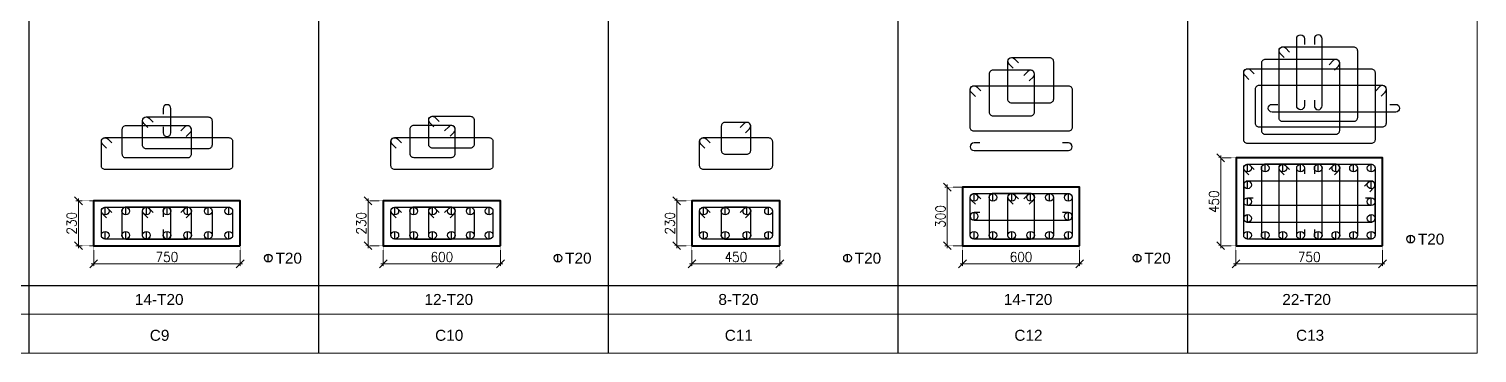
# Model space of a CAD drawing. Header units: millimetres. Extents: x 149548 to 2112824, y -1657616 to -1354760.
# Drawn here: x 2049305 to 2078970, y -1604346 to -1597710 of the extents above; entities that cross this region are included whole.
import ezdxf
from ezdxf.enums import TextEntityAlignment as Align

# ---------------------------------------------------------------- set-up
doc = ezdxf.new("R2010")
doc.units = ezdxf.units.MM
doc.header["$MEASUREMENT"] = 0
doc.header["$PDMODE"] = 98
doc.linetypes.add('DOT', pattern=[0.25, 0, -0.25])
for name, color, linetype in [('Columns', 90, 'Continuous'), ('s_hatch_25', 13, 'Continuous'), ('s_hatch_50', 43, 'Continuous'), ('s_rebar_link', 225, 'Continuous'), ('s_rebar_linkexp', 155, 'Continuous'), ('TEXT', 43, 'Continuous')]:
    doc.layers.add(name, color=color, linetype=linetype)
doc.layers.add('s-dm', color=171, linetype='Continuous', lineweight=15)
doc.layers.add('s_text', color=20, linetype='Continuous', lineweight=9)
doc.styles.add('ARIAL', font='arial.ttf')
doc.styles.add('RS', font='romans.shx', dxfattribs={"width": 0.9})
doc.dimstyles.new('Maheboob', dxfattribs={"dimtxt": 100, "dimasz": 100, "dimexe": 0, "dimexo": 0, "dimgap": 50, "dimtad": 1, "dimdec": 0, "dimdsep": 46, "dimtxsty": 'RS', "dimblk": 'ME', "dimcen": 225, "dimdle": 25, "dimclrd": 256, "dimclre": 256, "dimclrt": 7, "dimadec": 1, "dimazin": 1, "dimtfac": 1, "dimtdec": 0, "dimtmove": 0, "dimatfit": 0, "dimldrblk": 'ME', "dimfxl": 1, "dimlwd": -1, "dimlwe": -1, "dimarcsym": 0})

# ---------------------------------------------------------------- blocks, each defined once
blk = doc.blocks.new('_Oblique')
at = {"color": 0, "linetype": 'ByBlock', "lineweight": -2}
blk.add_line((-0.5, -0.5), (0.5, 0.5), dxfattribs=at)
blk = doc.blocks.new('*D1181')
at = {"layer": 'Defpoints', "color": 0}
for p in [(2050319, -1601228), (2050631, -1601228), (2050631, -1602148)]:
    blk.add_point(p, dxfattribs=at)
at = {"layer": 's-dm', "linetype": 'DOT'}
for p, q in [((2050631, -1601228), (2050269, -1601228)), ((2050631, -1602148), (2050269, -1602148))]:
    blk.add_line(p, q, dxfattribs=at)
at = {"layer": 's-dm'}
blk.add_line((2050319, -1602198), (2050319, -1601178), dxfattribs=at)
at = {"layer": 's-dm', "xscale": 160, "yscale": 160, "zscale": 160}
for p, rotation in [((2050319, -1601228), 90), ((2050319, -1602148), 270)]:
    blk.add_blockref('_Oblique', p, dxfattribs=dict(at, rotation=rotation))
at = {"layer": 's-dm', "color": 7, "insert": (2050179, -1601688), "char_height": 200, "attachment_point": 5, "rotation": 90, "style": 'RS'}
blk.add_mtext('230', dxfattribs=at)
blk = doc.blocks.new('ME')
at = {"layer": 's-dm', "color": 2, "ltscale": 50}
for p, q in [((0, -1.04), (0, 1.04)), ((-1.04, 0), (1.04, 0))]:
    blk.add_line(p, q, dxfattribs=at)
blk.add_lwpolyline([(0.74, 0.74), (-0.74, -0.74)], dxfattribs=at)
blk = doc.blocks.new('*D1182')
at = {"layer": 'Defpoints', "color": 0}
for p in [(2050631, -1602148), (2053631, -1602148), (2050631, -1602518)]:
    blk.add_point(p, dxfattribs=at)
at = {"layer": 's-dm', "linetype": 'DOT'}
for p, q in [((2050631, -1602148), (2050631, -1602568)), ((2053631, -1602148), (2053631, -1602568))]:
    blk.add_line(p, q, dxfattribs=at)
at = {"layer": 's-dm'}
blk.add_line((2053681, -1602518), (2050581, -1602518), dxfattribs=at)
at = {"layer": 's-dm', "xscale": 160, "yscale": 160, "zscale": 160, "rotation": 180}
blk.add_blockref('_Oblique', (2050631, -1602518), dxfattribs=at)
at = {"layer": 's-dm', "xscale": 160, "yscale": 160, "zscale": 160}
blk.add_blockref('_Oblique', (2053631, -1602518), dxfattribs=at)
at = {"layer": 's-dm', "color": 7, "insert": (2052131, -1602378), "char_height": 200, "attachment_point": 5, "style": 'RS'}
blk.add_mtext('750', dxfattribs=at)
blk = doc.blocks.new('*D1183')
at = {"layer": 'Defpoints', "color": 0}
for p in [(2056252, -1601228), (2056564, -1601228), (2056564, -1602148)]:
    blk.add_point(p, dxfattribs=at)
at = {"layer": 's-dm', "linetype": 'DOT'}
for p, q in [((2056564, -1601228), (2056202, -1601228)), ((2056564, -1602148), (2056202, -1602148))]:
    blk.add_line(p, q, dxfattribs=at)
at = {"layer": 's-dm'}
blk.add_line((2056252, -1602198), (2056252, -1601178), dxfattribs=at)
at = {"layer": 's-dm', "xscale": 160, "yscale": 160, "zscale": 160}
for p, rotation in [((2056252, -1601228), 90), ((2056252, -1602148), 270)]:
    blk.add_blockref('_Oblique', p, dxfattribs=dict(at, rotation=rotation))
at = {"layer": 's-dm', "color": 7, "insert": (2056112, -1601688), "char_height": 200, "attachment_point": 5, "rotation": 90, "style": 'RS'}
blk.add_mtext('230', dxfattribs=at)
blk = doc.blocks.new('*D1184')
at = {"layer": 'Defpoints', "color": 0}
for p in [(2056564, -1602148), (2058964, -1602148), (2056564, -1602518)]:
    blk.add_point(p, dxfattribs=at)
at = {"layer": 's-dm', "linetype": 'DOT'}
for p, q in [((2056564, -1602148), (2056564, -1602568)), ((2058964, -1602148), (2058964, -1602568))]:
    blk.add_line(p, q, dxfattribs=at)
at = {"layer": 's-dm'}
blk.add_line((2059014, -1602518), (2056514, -1602518), dxfattribs=at)
at = {"layer": 's-dm', "xscale": 160, "yscale": 160, "zscale": 160, "rotation": 180}
blk.add_blockref('_Oblique', (2056564, -1602518), dxfattribs=at)
at = {"layer": 's-dm', "xscale": 160, "yscale": 160, "zscale": 160}
blk.add_blockref('_Oblique', (2058964, -1602518), dxfattribs=at)
at = {"layer": 's-dm', "color": 7, "insert": (2057764, -1602378), "char_height": 200, "attachment_point": 5, "style": 'RS'}
blk.add_mtext('600', dxfattribs=at)
blk = doc.blocks.new('*D1185')
at = {"layer": 'Defpoints', "color": 0}
for p in [(2062575, -1601228), (2062887, -1601228), (2062887, -1602148)]:
    blk.add_point(p, dxfattribs=at)
at = {"layer": 's-dm', "linetype": 'DOT'}
for p, q in [((2062887, -1601228), (2062525, -1601228)), ((2062887, -1602148), (2062525, -1602148))]:
    blk.add_line(p, q, dxfattribs=at)
at = {"layer": 's-dm'}
blk.add_line((2062575, -1602198), (2062575, -1601178), dxfattribs=at)
at = {"layer": 's-dm', "xscale": 160, "yscale": 160, "zscale": 160}
for p, rotation in [((2062575, -1601228), 90), ((2062575, -1602148), 270)]:
    blk.add_blockref('_Oblique', p, dxfattribs=dict(at, rotation=rotation))
at = {"layer": 's-dm', "color": 7, "insert": (2062435, -1601688), "char_height": 200, "attachment_point": 5, "rotation": 90, "style": 'RS'}
blk.add_mtext('230', dxfattribs=at)
blk = doc.blocks.new('*D1186')
at = {"layer": 'Defpoints', "color": 0}
for p in [(2062887, -1602148), (2064687, -1602148), (2062887, -1602518)]:
    blk.add_point(p, dxfattribs=at)
at = {"layer": 's-dm', "linetype": 'DOT'}
for p, q in [((2062887, -1602148), (2062887, -1602568)), ((2064687, -1602148), (2064687, -1602568))]:
    blk.add_line(p, q, dxfattribs=at)
at = {"layer": 's-dm'}
blk.add_line((2064737, -1602518), (2062837, -1602518), dxfattribs=at)
at = {"layer": 's-dm', "xscale": 160, "yscale": 160, "zscale": 160, "rotation": 180}
blk.add_blockref('_Oblique', (2062887, -1602518), dxfattribs=at)
at = {"layer": 's-dm', "xscale": 160, "yscale": 160, "zscale": 160}
blk.add_blockref('_Oblique', (2064687, -1602518), dxfattribs=at)
at = {"layer": 's-dm', "color": 7, "insert": (2063787, -1602378), "char_height": 200, "attachment_point": 5, "style": 'RS'}
blk.add_mtext('450', dxfattribs=at)
blk = doc.blocks.new('*D1187')
at = {"layer": 'Defpoints', "color": 0}
for p in [(2068118, -1600948), (2068429, -1600948), (2068429, -1602148)]:
    blk.add_point(p, dxfattribs=at)
at = {"layer": 's-dm', "linetype": 'DOT'}
for p, q in [((2068429, -1600948), (2068068, -1600948)), ((2068429, -1602148), (2068068, -1602148))]:
    blk.add_line(p, q, dxfattribs=at)
at = {"layer": 's-dm'}
blk.add_line((2068118, -1602198), (2068118, -1600898), dxfattribs=at)
at = {"layer": 's-dm', "xscale": 160, "yscale": 160, "zscale": 160}
for p, rotation in [((2068118, -1600948), 90), ((2068118, -1602148), 270)]:
    blk.add_blockref('_Oblique', p, dxfattribs=dict(at, rotation=rotation))
at = {"layer": 's-dm', "color": 7, "insert": (2067978, -1601548), "char_height": 200, "attachment_point": 5, "rotation": 90, "style": 'RS'}
blk.add_mtext('300', dxfattribs=at)
blk = doc.blocks.new('*D1188')
at = {"layer": 'Defpoints', "color": 0}
for p in [(2068429, -1602148), (2070829, -1602148), (2068429, -1602518)]:
    blk.add_point(p, dxfattribs=at)
at = {"layer": 's-dm', "linetype": 'DOT'}
for p, q in [((2068429, -1602148), (2068429, -1602568)), ((2070829, -1602148), (2070829, -1602568))]:
    blk.add_line(p, q, dxfattribs=at)
at = {"layer": 's-dm'}
blk.add_line((2070879, -1602518), (2068379, -1602518), dxfattribs=at)
at = {"layer": 's-dm', "xscale": 160, "yscale": 160, "zscale": 160, "rotation": 180}
blk.add_blockref('_Oblique', (2068429, -1602518), dxfattribs=at)
at = {"layer": 's-dm', "xscale": 160, "yscale": 160, "zscale": 160}
blk.add_blockref('_Oblique', (2070829, -1602518), dxfattribs=at)
at = {"layer": 's-dm', "color": 7, "insert": (2069629, -1602378), "char_height": 200, "attachment_point": 5, "style": 'RS'}
blk.add_mtext('600', dxfattribs=at)
blk = doc.blocks.new('*D1193')
at = {"layer": 'Defpoints', "color": 0}
for p in [(2073720, -1600348), (2074032, -1600348), (2074032, -1602148)]:
    blk.add_point(p, dxfattribs=at)
at = {"layer": 's-dm', "linetype": 'DOT'}
for p, q in [((2074032, -1600348), (2073670, -1600348)), ((2074032, -1602148), (2073670, -1602148))]:
    blk.add_line(p, q, dxfattribs=at)
at = {"layer": 's-dm'}
blk.add_line((2073720, -1602198), (2073720, -1600298), dxfattribs=at)
at = {"layer": 's-dm', "xscale": 160, "yscale": 160, "zscale": 160}
for p, rotation in [((2073720, -1600348), 90), ((2073720, -1602148), 270)]:
    blk.add_blockref('_Oblique', p, dxfattribs=dict(at, rotation=rotation))
at = {"layer": 's-dm', "color": 7, "insert": (2073580, -1601248), "char_height": 200, "attachment_point": 5, "rotation": 90, "style": 'RS'}
blk.add_mtext('450', dxfattribs=at)
blk = doc.blocks.new('*D1194')
at = {"layer": 'Defpoints', "color": 0}
for p in [(2074032, -1602148), (2077032, -1602148), (2074032, -1602518)]:
    blk.add_point(p, dxfattribs=at)
at = {"layer": 's-dm', "linetype": 'DOT'}
for p, q in [((2074032, -1602148), (2074032, -1602568)), ((2077032, -1602148), (2077032, -1602568))]:
    blk.add_line(p, q, dxfattribs=at)
at = {"layer": 's-dm'}
blk.add_line((2077082, -1602518), (2073982, -1602518), dxfattribs=at)
at = {"layer": 's-dm', "xscale": 160, "yscale": 160, "zscale": 160, "rotation": 180}
blk.add_blockref('_Oblique', (2074032, -1602518), dxfattribs=at)
at = {"layer": 's-dm', "xscale": 160, "yscale": 160, "zscale": 160}
blk.add_blockref('_Oblique', (2077032, -1602518), dxfattribs=at)
at = {"layer": 's-dm', "color": 7, "insert": (2075532, -1602378), "char_height": 200, "attachment_point": 5, "style": 'RS'}
blk.add_mtext('750', dxfattribs=at)

msp = doc.modelspace()

# ---------------------------------------------------------------- linework, layer by layer
at = {"layer": 'Columns', "lineweight": 40}
for points in [[(2077032.4, -1602148), (2077032.4, -1600348), (2074032.4, -1600348), (2074032.4, -1602148)], [(2070829.5, -1602148), (2070829.5, -1600948), (2068429.5, -1600948), (2068429.5, -1602148)], [(2053630.7, -1602148), (2053630.7, -1601228), (2050630.7, -1601228), (2050630.7, -1602148)], [(2058963.6, -1602148), (2058963.6, -1601228), (2056563.6, -1601228), (2056563.6, -1602148)], [(2064687, -1602148), (2064687, -1601228), (2062887, -1601228), (2062887, -1602148)]]:
    msp.add_lwpolyline(points, close=True, dxfattribs=at)
at = {"layer": 's_hatch_25'}
for p, q in [((2049305.4, -1581071.8), (2049305.4, -1604345.9)), ((2055238.3, -1581071.8), (2055238.4, -1604345.9)), ((2061171.3, -1581071.8), (2061171.3, -1604345.9)), ((2067104.2, -1581071.8), (2067104.2, -1604345.9)), ((2073037.1, -1581071.8), (2073037.1, -1604345.9))]:
    msp.add_line(p, q, dxfattribs=at)
at = {"layer": 's_hatch_50'}
for p in [(2001228.1, -1602960.5), (2061157.2, -1602960.5)]:
    msp.add_line(p, (2078970, -1602960.4), dxfattribs=at)
at = {"layer": 's_rebar_link'}
for p, q in [((2074268.6, -1600637.3), (2074268.6, -1600479.8)), ((2074630.4, -1600637.3), (2074630.4, -1600479.8)), ((2074992.2, -1600637.3), (2074992.2, -1600479.8)), ((2075354, -1600637.3), (2075354, -1600479.8)), ((2075715.8, -1600637.3), (2075715.8, -1600479.8)), ((2076077.6, -1600637.3), (2076077.6, -1600479.8)), ((2076439.5, -1600637.3), (2076439.5, -1600479.8)), ((2076801.3, -1600637.3), (2076801.3, -1600479.8)), ((2074268.6, -1600981), (2074268.6, -1600823.6)), ((2076801.3, -1600981), (2076801.3, -1600823.6)), ((2068665.7, -1601237.3), (2068665.7, -1601079.8)), ((2069052.2, -1601237.3), (2069052.2, -1601079.8)), ((2069438.7, -1601237.3), (2069438.7, -1601079.8)), ((2069825.3, -1601237.3), (2069825.3, -1601079.8)), ((2070211.8, -1601237.3), (2070211.8, -1601079.8)), ((2070598.4, -1601237.3), (2070598.4, -1601079.8)), ((2074268.6, -1601324.8), (2074268.6, -1601167.3)), ((2076801.3, -1601324.8), (2076801.3, -1601167.3)), ((2050866.9, -1601517.3), (2050866.9, -1601359.8)), ((2051289, -1601517.3), (2051289, -1601359.8)), ((2051711.1, -1601517.3), (2051711.1, -1601359.8)), ((2052133.3, -1601517.3), (2052133.3, -1601359.8)), ((2052555.4, -1601517.3), (2052555.4, -1601359.8)), ((2052977.5, -1601517.3), (2052977.5, -1601359.8)), ((2053399.6, -1601517.3), (2053399.6, -1601359.8)), ((2056799.8, -1601517.3), (2056799.8, -1601359.8)), ((2057186.4, -1601517.3), (2057186.4, -1601359.8)), ((2057572.9, -1601517.3), (2057572.9, -1601359.8)), ((2057959.4, -1601517.3), (2057959.4, -1601359.8)), ((2058346, -1601517.3), (2058346, -1601359.8)), ((2058732.5, -1601517.3), (2058732.5, -1601359.8)), ((2063123.2, -1601517.3), (2063123.2, -1601359.8)), ((2063567.5, -1601517.3), (2063567.5, -1601359.8)), ((2064011.7, -1601517.3), (2064011.7, -1601359.8)), ((2064455.9, -1601517.3), (2064455.9, -1601359.8)), ((2068665.7, -1601624.8), (2068665.7, -1601467.3)), ((2070598.4, -1601624.8), (2070598.4, -1601467.3)), ((2074268.6, -1601668.5), (2074268.6, -1601511)), ((2076801.3, -1601668.5), (2076801.3, -1601511)), ((2050866.9, -1602012.2), (2050866.9, -1601854.8)), ((2051289, -1602012.2), (2051289, -1601854.8)), ((2051711.1, -1602012.2), (2051711.1, -1601854.8)), ((2052133.3, -1602012.2), (2052133.3, -1601854.8)), ((2052555.4, -1602012.2), (2052555.4, -1601854.8)), ((2052977.5, -1602012.2), (2052977.5, -1601854.8)), ((2053399.6, -1602012.2), (2053399.6, -1601854.8)), ((2056799.8, -1602012.2), (2056799.8, -1601854.8)), ((2057186.4, -1602012.2), (2057186.4, -1601854.8)), ((2057572.9, -1602012.2), (2057572.9, -1601854.8)), ((2057959.4, -1602012.2), (2057959.4, -1601854.8)), ((2058346, -1602012.2), (2058346, -1601854.8)), ((2058732.5, -1602012.2), (2058732.5, -1601854.8)), ((2063123.2, -1602012.3), (2063123.2, -1601854.8)), ((2063567.5, -1602012.3), (2063567.5, -1601854.8)), ((2064011.7, -1602012.3), (2064011.7, -1601854.8)), ((2064455.9, -1602012.3), (2064455.9, -1601854.8)), ((2068665.7, -1602012.2), (2068665.7, -1601854.8)), ((2069052.2, -1602012.2), (2069052.2, -1601854.8)), ((2069438.7, -1602012.2), (2069438.7, -1601854.8)), ((2069825.3, -1602012.2), (2069825.3, -1601854.8)), ((2070211.8, -1602012.2), (2070211.8, -1601854.8)), ((2070598.4, -1602012.2), (2070598.4, -1601854.8)), ((2074268.6, -1602012.2), (2074268.6, -1601854.8)), ((2074630.4, -1602012.2), (2074630.4, -1601854.8)), ((2074992.2, -1602012.2), (2074992.2, -1601854.8)), ((2075354, -1602012.2), (2075354, -1601854.8)), ((2075715.8, -1602012.2), (2075715.8, -1601854.8)), ((2076077.6, -1602012.2), (2076077.6, -1601854.8)), ((2076439.5, -1602012.2), (2076439.5, -1601854.8)), ((2076801.3, -1602012.2), (2076801.3, -1601854.8)), ((2077609.9, -1602092.1), (2077609.9, -1601934.6)), ((2054208.2, -1602481.6), (2054208.2, -1602324.1)), ((2060141.2, -1602481.6), (2060141.2, -1602324.1)), ((2066074.1, -1602481.6), (2066074.1, -1602324.2)), ((2072007, -1602481.6), (2072007, -1602324.2))]:
    msp.add_line(p, q, dxfattribs=at)
for points in [[(2074296.4, -1600697.7), (2074212.9, -1600614.2, -0.668178), (2074268.6, -1600479.8), (2076801.3, -1600479.8, -0.4142136), (2076880, -1600558.6), (2076880, -1601933.5, -0.4142136), (2076801.3, -1602012.2), (2074268.6, -1602012.2, -0.4142136), (2074189.8, -1601933.5), (2074189.8, -1600558.6, -0.6681793), (2074324.2, -1600502.9), (2074407.7, -1600586.4)], [(2076049.8, -1600697.7), (2076133.3, -1600614.2, 0.668178), (2076077.6, -1600479.8), (2074630.4, -1600479.8, 0.4142136), (2074551.7, -1600558.6), (2074551.7, -1601933.5, 0.4142136), (2074630.4, -1602012.2), (2076077.6, -1602012.2, 0.4142136), (2076156.4, -1601933.5), (2076156.4, -1600558.6, 0.6681793), (2076022, -1600502.9), (2075938.5, -1600586.4)], [(2075020, -1600697.7), (2074936.5, -1600614.2, -0.668178), (2074992.2, -1600479.8), (2076439.5, -1600479.8, -0.4142136), (2076518.2, -1600558.6), (2076518.2, -1601933.5, -0.4142136), (2076439.5, -1602012.2), (2074992.2, -1602012.2, -0.4142136), (2074913.5, -1601933.5), (2074913.5, -1600558.6, -0.6681793), (2075047.9, -1600502.9), (2075131.4, -1600586.4)], [(2075432.7, -1601815.4), (2075432.7, -1601933.5, -1), (2075275.3, -1601933.5), (2075275.3, -1600558.6, -1), (2075432.7, -1600558.6), (2075432.7, -1600676.7)], [(2075637.1, -1601815.4), (2075637.1, -1601933.5, 1), (2075794.6, -1601933.5), (2075794.6, -1600558.6, 1), (2075637.1, -1600558.6), (2075637.1, -1600676.7)], [(2076773.4, -1601041.5), (2076856.9, -1600958, 0.668178), (2076801.3, -1600823.6), (2074268.6, -1600823.6, 0.4142136), (2074189.8, -1600902.3), (2074189.8, -1601589.8, 0.4142136), (2074268.6, -1601668.5), (2076801.3, -1601668.5, 0.4142136), (2076880, -1601589.8), (2076880, -1600902.3, 0.6681793), (2076745.6, -1600846.6), (2076662.1, -1600930.1)], [(2068693.5, -1601297.7), (2068610, -1601214.2, -0.668178), (2068665.7, -1601079.8), (2070598.4, -1601079.8, -0.4142136), (2070677.1, -1601158.6), (2070677.1, -1601933.5, -0.4142136), (2070598.4, -1602012.2), (2068665.7, -1602012.2, -0.4142136), (2068586.9, -1601933.5), (2068586.9, -1601158.6, -0.6681793), (2068721.3, -1601102.9), (2068804.8, -1601186.4)], [(2069797.4, -1601297.7), (2069880.9, -1601214.2, 0.668178), (2069825.3, -1601079.8), (2069052.2, -1601079.8, 0.4142136), (2068973.5, -1601158.6), (2068973.5, -1601933.5, 0.4142136), (2069052.2, -1602012.2), (2069825.3, -1602012.2, 0.4142136), (2069904, -1601933.5), (2069904, -1601158.6, 0.6681793), (2069769.6, -1601102.9), (2069686.1, -1601186.4)], [(2069466.6, -1601297.7), (2069383.1, -1601214.2, -0.668178), (2069438.7, -1601079.8), (2070211.8, -1601079.8, -0.4142136), (2070290.5, -1601158.6), (2070290.5, -1601933.5, -0.4142136), (2070211.8, -1602012.2), (2069438.7, -1602012.2, -0.4142136), (2069360, -1601933.5), (2069360, -1601158.6, -0.6681793), (2069494.4, -1601102.9), (2069577.9, -1601186.4)], [(2076683.2, -1601167.3), (2076801.3, -1601167.3, -1), (2076801.3, -1601324.8), (2074268.6, -1601324.8, -1), (2074268.6, -1601167.3), (2074386.7, -1601167.3)], [(2050894.7, -1601577.7), (2050811.2, -1601494.2, -0.668178), (2050866.9, -1601359.8), (2053399.6, -1601359.8, -0.4142136), (2053478.3, -1601438.5), (2053478.3, -1601933.5, -0.4142136), (2053399.6, -1602012.2), (2050866.9, -1602012.2, -0.4142136), (2050788.2, -1601933.5), (2050788.2, -1601438.5, -0.6681793), (2050922.6, -1601382.9), (2051006.1, -1601466.4)], [(2052527.5, -1601577.7), (2052611, -1601494.2, 0.668178), (2052555.4, -1601359.8), (2051289, -1601359.8, 0.4142136), (2051210.3, -1601438.5), (2051210.3, -1601933.5, 0.4142136), (2051289, -1602012.2), (2052555.4, -1602012.2, 0.4142136), (2052634.1, -1601933.5), (2052634.1, -1601438.5, 0.6681793), (2052499.7, -1601382.9), (2052416.2, -1601466.4)], [(2051739, -1601577.7), (2051655.5, -1601494.2, -0.668178), (2051711.1, -1601359.8), (2052977.5, -1601359.8, -0.4142136), (2053056.2, -1601438.5), (2053056.2, -1601933.5, -0.4142136), (2052977.5, -1602012.2), (2051711.1, -1602012.2, -0.4142136), (2051632.4, -1601933.5), (2051632.4, -1601438.5, -0.6681793), (2051766.8, -1601382.9), (2051850.3, -1601466.4)], [(2052054.5, -1601815.4), (2052054.5, -1601933.5, 1), (2052212, -1601933.5), (2052212, -1601438.6, 1), (2052054.5, -1601438.6), (2052054.5, -1601556.6)], [(2056827.7, -1601577.7), (2056744.2, -1601494.2, -0.668178), (2056799.8, -1601359.8), (2058732.5, -1601359.8, -0.4142136), (2058811.3, -1601438.5), (2058811.3, -1601933.5, -0.4142136), (2058732.5, -1602012.2), (2056799.8, -1602012.2, -0.4142136), (2056721.1, -1601933.5), (2056721.1, -1601438.5, -0.6681793), (2056855.5, -1601382.9), (2056939, -1601466.4)], [(2057931.6, -1601577.7), (2058015.1, -1601494.2, 0.668178), (2057959.4, -1601359.8), (2057186.4, -1601359.8, 0.4142136), (2057107.6, -1601438.5), (2057107.6, -1601933.5, 0.4142136), (2057186.4, -1602012.2), (2057959.4, -1602012.2, 0.4142136), (2058038.2, -1601933.5), (2058038.2, -1601438.5, 0.6681793), (2057903.8, -1601382.9), (2057820.3, -1601466.4)], [(2057600.7, -1601577.7), (2057517.2, -1601494.2, -0.668178), (2057572.9, -1601359.8), (2058346, -1601359.8, -0.4142136), (2058424.7, -1601438.5), (2058424.7, -1601933.5, -0.4142136), (2058346, -1602012.2), (2057572.9, -1602012.2, -0.4142136), (2057494.2, -1601933.5), (2057494.2, -1601438.5, -0.6681793), (2057628.6, -1601382.9), (2057712.1, -1601466.4)], [(2063151.1, -1601577.7), (2063067.6, -1601494.2, -0.668178), (2063123.2, -1601359.8), (2064455.9, -1601359.8, -0.4142136), (2064534.7, -1601438.6), (2064534.7, -1601933.5, -0.4142136), (2064455.9, -1602012.3), (2063123.2, -1602012.3, -0.4142136), (2063044.5, -1601933.5), (2063044.5, -1601438.6, -0.6681793), (2063178.9, -1601382.9), (2063262.4, -1601466.4)], [(2063983.9, -1601577.7), (2064067.4, -1601494.2, 0.668178), (2064011.7, -1601359.8), (2063567.5, -1601359.8, 0.4142136), (2063488.7, -1601438.6), (2063488.7, -1601933.5, 0.4142136), (2063567.5, -1602012.3), (2064011.7, -1602012.3, 0.4142136), (2064090.4, -1601933.5), (2064090.4, -1601438.6, 0.6681793), (2063956, -1601382.9), (2063872.5, -1601466.4)], [(2068783.8, -1601467.3), (2068665.7, -1601467.3, 1), (2068665.7, -1601624.8), (2070598.4, -1601624.8, 1), (2070598.4, -1601467.3), (2070480.3, -1601467.3)]]:
    msp.add_lwpolyline(points, format="xyb", dxfattribs=at)
for centre in [(2074268.6, -1600558.6), (2074630.4, -1600558.6), (2074992.2, -1600558.6), (2075354, -1600558.6), (2075715.8, -1600558.6), (2076077.6, -1600558.6), (2076439.5, -1600558.6), (2076801.3, -1600558.6), (2074268.6, -1600902.3), (2076801.3, -1600902.3), (2068665.7, -1601158.6), (2069052.2, -1601158.6), (2069438.7, -1601158.6), (2069825.3, -1601158.6), (2070211.8, -1601158.6), (2070598.4, -1601158.6), (2074268.6, -1601246), (2076801.3, -1601246), (2050866.9, -1601438.5), (2051289, -1601438.5), (2051711.1, -1601438.5), (2052133.3, -1601438.5), (2052555.4, -1601438.5), (2052977.5, -1601438.5), (2053399.6, -1601438.5), (2056799.8, -1601438.5), (2057186.4, -1601438.5), (2057572.9, -1601438.5), (2057959.4, -1601438.5), (2058346, -1601438.5), (2058732.5, -1601438.5), (2063123.2, -1601438.6), (2063567.5, -1601438.6), (2064011.7, -1601438.6), (2064455.9, -1601438.6), (2068665.7, -1601546), (2070598.4, -1601546), (2074268.6, -1601589.8), (2076801.3, -1601589.8), (2050866.9, -1601933.5), (2051289, -1601933.5), (2051711.1, -1601933.5), (2052133.3, -1601933.5), (2052555.4, -1601933.5), (2052977.5, -1601933.5), (2053399.6, -1601933.5), (2056799.8, -1601933.5), (2057186.4, -1601933.5), (2057572.9, -1601933.5), (2057959.4, -1601933.5), (2058346, -1601933.5), (2058732.5, -1601933.5), (2063123.2, -1601933.5), (2063567.5, -1601933.5), (2064011.7, -1601933.5), (2064455.9, -1601933.5), (2068665.7, -1601933.5), (2069052.2, -1601933.5), (2069438.7, -1601933.5), (2069825.3, -1601933.5), (2070211.8, -1601933.5), (2070598.4, -1601933.5), (2074268.6, -1601933.5), (2074630.4, -1601933.5), (2074992.2, -1601933.5), (2075354, -1601933.5), (2075715.8, -1601933.5), (2076077.6, -1601933.5), (2076439.5, -1601933.5), (2076801.3, -1601933.5), (2077609.9, -1602013.4), (2054208.2, -1602402.9), (2060141.2, -1602402.9), (2066074.1, -1602402.9), (2072007, -1602402.9)]:
    msp.add_circle(centre, 78.7, dxfattribs=at)
at = {"layer": 's_rebar_linkexp'}
for points in [[(2075432.7, -1599165.4), (2075432.7, -1599283.5, -1), (2075275.3, -1599283.5), (2075275.3, -1597908.6, -1), (2075432.7, -1597908.6), (2075432.7, -1598026.7)], [(2075637.1, -1599165.4), (2075637.1, -1599283.5, 1), (2075794.6, -1599283.5), (2075794.6, -1597908.6, 1), (2075637.1, -1597908.6), (2075637.1, -1598026.7)], [(2069466.6, -1598513.2), (2069383.1, -1598429.7, -0.668178), (2069438.7, -1598295.3), (2070211.8, -1598295.3, -0.4142136), (2070290.5, -1598374.1), (2070290.5, -1599149, -0.4142136), (2070211.8, -1599227.8), (2069438.7, -1599227.8, -0.4142136), (2069360, -1599149), (2069360, -1598374.1, -0.6681793), (2069494.4, -1598318.4), (2069577.9, -1598401.9)], [(2075020, -1598293.2), (2074936.5, -1598209.7, -0.668178), (2074992.2, -1598075.3), (2076439.5, -1598075.3, -0.4142136), (2076518.2, -1598154.1), (2076518.2, -1599529, -0.4142136), (2076439.5, -1599607.7), (2074992.2, -1599607.7, -0.4142136), (2074913.5, -1599529), (2074913.5, -1598154.1, -0.6681793), (2075047.9, -1598098.4), (2075131.4, -1598181.9)], [(2069797.4, -1598772.7), (2069880.9, -1598689.2, 0.668178), (2069825.3, -1598554.8), (2069052.2, -1598554.8, 0.4142136), (2068973.5, -1598633.6), (2068973.5, -1599408.5, 0.4142136), (2069052.2, -1599487.3), (2069825.3, -1599487.3, 0.4142136), (2069904, -1599408.5), (2069904, -1598633.6, 0.6681793), (2069769.6, -1598577.9), (2069686.1, -1598661.4)], [(2074296.4, -1598742.2), (2074212.9, -1598658.7, -0.668178), (2074268.6, -1598524.3), (2076801.3, -1598524.3, -0.4142136), (2076880, -1598603.1), (2076880, -1599978, -0.4142136), (2076801.3, -1600056.7), (2074268.6, -1600056.7, -0.4142136), (2074189.8, -1599978), (2074189.8, -1598603.1, -0.6681793), (2074324.2, -1598547.4), (2074407.7, -1598630.9)], [(2076049.8, -1598552.2), (2076133.3, -1598468.7, 0.668178), (2076077.6, -1598334.3), (2074630.4, -1598334.3, 0.4142136), (2074551.7, -1598413.1), (2074551.7, -1599788, 0.4142136), (2074630.4, -1599866.7), (2076077.6, -1599866.7, 0.4142136), (2076156.4, -1599788), (2076156.4, -1598413.1, 0.6681793), (2076022, -1598357.4), (2075938.5, -1598440.9)], [(2068693.5, -1599090.2), (2068610, -1599006.7, -0.668178), (2068665.7, -1598872.3), (2070598.4, -1598872.3, -0.4142136), (2070677.1, -1598951.1), (2070677.1, -1599726, -0.4142136), (2070598.4, -1599804.8), (2068665.7, -1599804.8, -0.4142136), (2068586.9, -1599726), (2068586.9, -1598951.1, -0.6681793), (2068721.3, -1598895.4), (2068804.8, -1598978.9)], [(2077005.9, -1599086), (2077089.4, -1599002.5, 0.668178), (2077033.8, -1598868.1), (2074501.1, -1598868.1, 0.4142136), (2074422.3, -1598946.8), (2074422.3, -1599634.3, 0.4142136), (2074501.1, -1599713), (2077033.8, -1599713, 0.4142136), (2077112.5, -1599634.3), (2077112.5, -1598946.8, 0.6681793), (2076978.1, -1598891.1), (2076894.6, -1598974.6)], [(2051739, -1599728.7), (2051655.5, -1599645.2, -0.668178), (2051711.1, -1599510.8), (2052977.5, -1599510.8, -0.4142136), (2053056.2, -1599589.5), (2053056.2, -1600084.5, -0.4142136), (2052977.5, -1600163.2), (2051711.1, -1600163.2, -0.4142136), (2051632.4, -1600084.5), (2051632.4, -1599589.5, -0.6681793), (2051766.8, -1599533.9), (2051850.3, -1599617.4)], [(2052054.5, -1599715.9), (2052054.5, -1599834, 1), (2052212, -1599834), (2052212, -1599339.1, 1), (2052054.5, -1599339.1), (2052054.5, -1599457.1)], [(2057600.7, -1599715.2), (2057517.2, -1599631.7, -0.668178), (2057572.9, -1599497.3), (2058346, -1599497.3, -0.4142136), (2058424.7, -1599576), (2058424.7, -1600071, -0.4142136), (2058346, -1600149.7), (2057572.9, -1600149.7, -0.4142136), (2057494.2, -1600071), (2057494.2, -1599576, -0.6681793), (2057628.6, -1599520.4), (2057712.1, -1599603.9)], [(2077185.7, -1599253.3), (2077303.8, -1599253.3, -1), (2077303.8, -1599410.8), (2074771.1, -1599410.8, -1), (2074771.1, -1599253.3), (2074889.2, -1599253.3)], [(2052527.5, -1599910.2), (2052611, -1599826.7, 0.668178), (2052555.4, -1599692.3), (2051289, -1599692.3, 0.4142136), (2051210.3, -1599771), (2051210.3, -1600266, 0.4142136), (2051289, -1600344.7), (2052555.4, -1600344.7, 0.4142136), (2052634.1, -1600266), (2052634.1, -1599771, 0.6681793), (2052499.7, -1599715.4), (2052416.2, -1599798.9)], [(2057931.6, -1599905.2), (2058015.1, -1599821.7, 0.668178), (2057959.4, -1599687.3), (2057186.4, -1599687.3, 0.4142136), (2057107.6, -1599766), (2057107.6, -1600261, 0.4142136), (2057186.4, -1600339.7), (2057959.4, -1600339.7, 0.4142136), (2058038.2, -1600261), (2058038.2, -1599766, 0.6681793), (2057903.8, -1599710.4), (2057820.3, -1599793.9)], [(2063983.9, -1599839.7), (2064067.4, -1599756.2, 0.668178), (2064011.7, -1599621.8), (2063567.5, -1599621.8, 0.4142136), (2063488.7, -1599700.6), (2063488.7, -1600195.5, 0.4142136), (2063567.5, -1600274.3), (2064011.7, -1600274.3, 0.4142136), (2064090.4, -1600195.5), (2064090.4, -1599700.6, 0.6681793), (2063956, -1599644.9), (2063872.5, -1599728.4)], [(2050894.7, -1600153.2), (2050811.2, -1600069.7, -0.668178), (2050866.9, -1599935.3), (2053399.6, -1599935.3, -0.4142136), (2053478.3, -1600014), (2053478.3, -1600509, -0.4142136), (2053399.6, -1600587.7), (2050866.9, -1600587.7, -0.4142136), (2050788.2, -1600509), (2050788.2, -1600014, -0.6681793), (2050922.6, -1599958.4), (2051006.1, -1600041.9)], [(2056827.7, -1600153.2), (2056744.2, -1600069.7, -0.668178), (2056799.8, -1599935.3), (2058732.5, -1599935.3, -0.4142136), (2058811.3, -1600014), (2058811.3, -1600509, -0.4142136), (2058732.5, -1600587.7), (2056799.8, -1600587.7, -0.4142136), (2056721.1, -1600509), (2056721.1, -1600014, -0.6681793), (2056855.5, -1599958.4), (2056939, -1600041.9)], [(2063151.1, -1600153.2), (2063067.6, -1600069.7, -0.668178), (2063123.2, -1599935.3), (2064455.9, -1599935.3, -0.4142136), (2064534.7, -1600014.1), (2064534.7, -1600509, -0.4142136), (2064455.9, -1600587.8), (2063123.2, -1600587.8, -0.4142136), (2063044.5, -1600509), (2063044.5, -1600014.1, -0.6681793), (2063178.9, -1599958.4), (2063262.4, -1600041.9)], [(2068783.8, -1600042.8), (2068665.7, -1600042.8, 1), (2068665.7, -1600200.3), (2070598.4, -1600200.3, 1), (2070598.4, -1600042.8), (2070480.3, -1600042.8)]]:
    msp.add_lwpolyline(points, format="xyb", dxfattribs=at)
at = {"layer": 's_text'}
for p, q in [((2078970, -1581071.8), (2078970, -1604345.9)), ((1997843.5, -1603550.7), (2078970, -1603550.7)), ((2069441.9, -1603550.6), (2078970, -1603550.6)), ((1997843.5, -1604346), (2078970, -1604346)), ((2069441.9, -1604345.9), (2078970, -1604345.9))]:
    msp.add_line(p, q, dxfattribs=at)

# ---------------------------------------------------------------- texts
at = {"layer": 'TEXT', "color": 7, "style": 'ARIAL'}
for p in [(2077757.5, -1602013.4), (2054355.9, -1602402.9), (2060288.8, -1602402.9), (2066221.7, -1602402.9), (2072154.6, -1602402.9)]:
    msp.add_text('T20', height=225, dxfattribs=at).set_placement(p, align=Align.MIDDLE_LEFT)
for s, p in [('14-T20', (2051973.8, -1603249.1)), ('12-T20', (2057906.7, -1603249.1)), ('8-T20', (2063839.6, -1603249.1)), ('14-T20', (2069772.5, -1603249.1)), ('22-T20', (2075478.6, -1603249.1))]:
    msp.add_text(s, height=225, dxfattribs=at).set_placement(p, align=Align.MIDDLE_CENTER)
at = {"layer": 'TEXT', "color": 1, "char_height": 225, "attachment_point": 5, "style": 'ARIAL'}
for s, insert in [('C9', (2051981.5, -1603984.6)), ('C10', (2057914.4, -1603984.6)), ('C11', (2063847.4, -1603984.7)), ('C12', (2069780.3, -1603984.7)), ('C13', (2075550.4, -1603984.6))]:
    msp.add_mtext(s, dxfattribs=dict(at, insert=insert))

# ---------------------------------------------------------------- dimensions: what is measured, and where the dimension line sits
at = {"layer": 's-dm'}
for base, p1, p2, picture, middle in [((2073720.5, -1600348), (2074032.4, -1602148), (2074032.4, -1600348), '*D1193', (2073580.5, -1601248)), ((2068117.6, -1600948), (2068429.5, -1602148), (2068429.5, -1600948), '*D1187', (2067977.6, -1601548)), ((2050318.8, -1601228), (2050630.7, -1602148), (2050630.7, -1601228), '*D1181', (2050178.8, -1601688)), ((2056251.7, -1601228), (2056563.6, -1602148), (2056563.6, -1601228), '*D1183', (2056111.7, -1601688)), ((2062575.2, -1601228), (2062887, -1602148), (2062887, -1601228), '*D1185', (2062435.2, -1601688))]:
    dim = msp.add_linear_dim(base=base, p1=p1, p2=p2, angle=90, dimstyle='Maheboob', override={"dimscale": 2, "dimasz": 80, "dimexe": 25, "dimgap": 20, "dimlfac": 0.25, "dimtxsty": 'RS', "dimblk1": 'Oblique', "dimblk2": 'Oblique', "dimsah": 1, "dimtmove": 1, "dimldrblk": 'ME', "dimfxl": 0, "dimarcsym": 1}, dxfattribs=at)
    dim.commit()
    dim.dimension.update_dxf_attribs({"geometry": picture, "text_midpoint": middle})
for base, p1, p2, picture, middle in [((2050630.7, -1602517.6), (2053630.7, -1602148), (2050630.7, -1602148), '*D1182', (2052130.7, -1602377.6)), ((2056563.6, -1602517.6), (2058963.6, -1602148), (2056563.6, -1602148), '*D1184', (2057763.6, -1602377.6)), ((2062887, -1602517.6), (2064687, -1602148), (2062887, -1602148), '*D1186', (2063787, -1602377.6)), ((2068429.5, -1602517.6), (2070829.5, -1602148), (2068429.5, -1602148), '*D1188', (2069629.5, -1602377.6)), ((2074032.4, -1602517.6), (2077032.4, -1602148), (2074032.4, -1602148), '*D1194', (2075532.4, -1602377.6))]:
    dim = msp.add_linear_dim(base=base, p1=p1, p2=p2, dimstyle='Maheboob', override={"dimscale": 2, "dimasz": 80, "dimexe": 25, "dimgap": 20, "dimlfac": 0.25, "dimtxsty": 'RS', "dimblk1": 'Oblique', "dimblk2": 'Oblique', "dimsah": 1, "dimtmove": 1, "dimldrblk": 'ME', "dimfxl": 0, "dimarcsym": 1}, dxfattribs=at)
    dim.commit()
    dim.dimension.update_dxf_attribs({"geometry": picture, "text_midpoint": middle})

doc.saveas('drawing.dxf')
